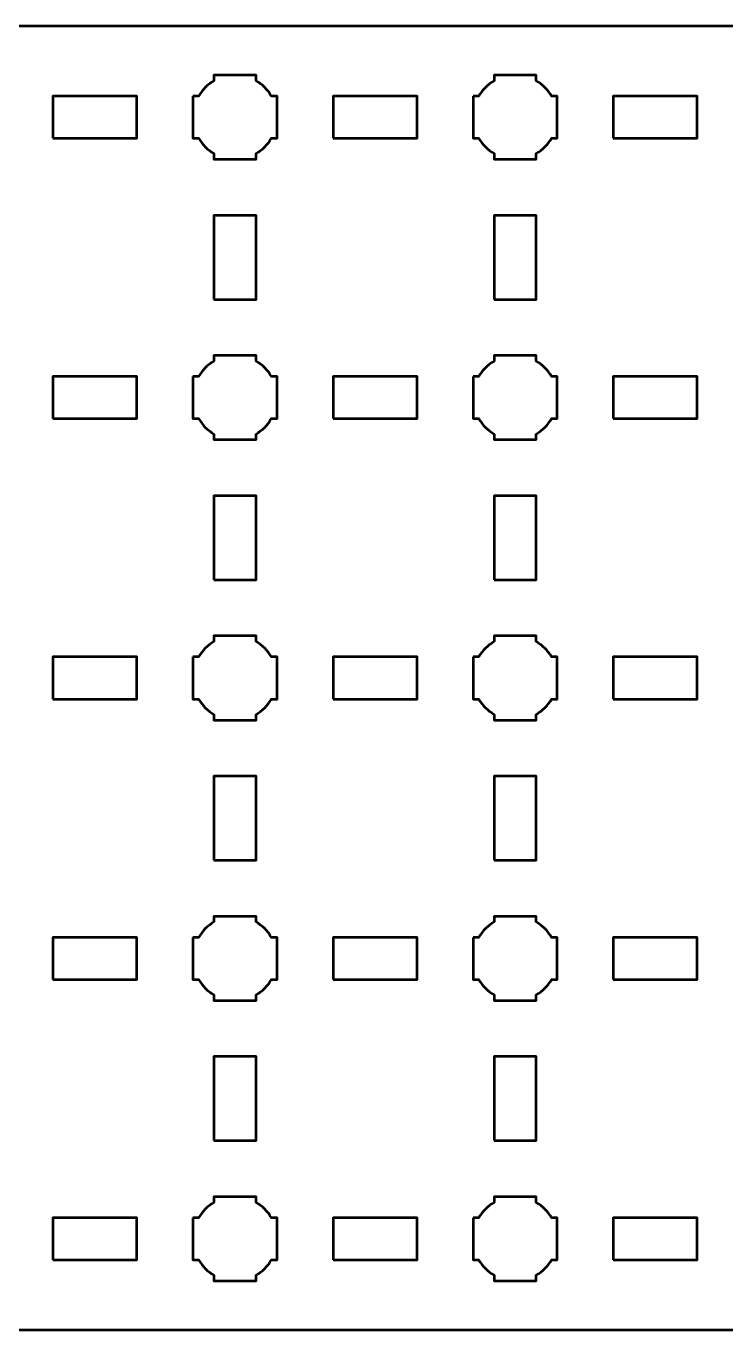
# Model space of a CAD drawing. Header units: centimetres. Extents: x -30.1 to 9.2, y -19.5 to -10.2.
# Drawn here: x -20.99 to -16, y -19.5 to -10.2 of the extents above; entities that cross this region are included whole.
import ezdxf

# ---------------------------------------------------------------- set-up
doc = ezdxf.new("R2010")
doc.units = ezdxf.units.CM
doc.header["$MEASUREMENT"] = 0
doc.layers.add('Layer 1', color=7, linetype='Continuous')

msp = doc.modelspace()

# ---------------------------------------------------------------- linework, layer by layer
at = {"layer": 'Layer 1', "lineweight": 53}
for points in [[(-20.8, -11), (-20.2, -11), (-20.2, -10.7), (-20.8, -10.7), (-20.8, -11)], [(-18.8, -11), (-18.2, -11), (-18.2, -10.7), (-18.8, -10.7), (-18.8, -11)], [(-16.8, -11), (-16.2, -11), (-16.2, -10.7), (-16.8, -10.7), (-16.8, -11)], [(-19.65, -12.15), (-19.35, -12.15), (-19.35, -11.55), (-19.65, -11.55), (-19.65, -12.15)], [(-17.65, -12.15), (-17.35, -12.15), (-17.35, -11.55), (-17.65, -11.55), (-17.65, -12.15)], [(-20.8, -13), (-20.2, -13), (-20.2, -12.7), (-20.8, -12.7), (-20.8, -13)], [(-18.8, -13), (-18.2, -13), (-18.2, -12.7), (-18.8, -12.7), (-18.8, -13)], [(-16.8, -13), (-16.2, -13), (-16.2, -12.7), (-16.8, -12.7), (-16.8, -13)], [(-19.65, -14.15), (-19.35, -14.15), (-19.35, -13.55), (-19.65, -13.55), (-19.65, -14.15)], [(-17.65, -14.15), (-17.35, -14.15), (-17.35, -13.55), (-17.65, -13.55), (-17.65, -14.15)], [(-20.8, -15), (-20.2, -15), (-20.2, -14.7), (-20.8, -14.7), (-20.8, -15)], [(-18.8, -15), (-18.2, -15), (-18.2, -14.7), (-18.8, -14.7), (-18.8, -15)], [(-16.8, -15), (-16.2, -15), (-16.2, -14.7), (-16.8, -14.7), (-16.8, -15)], [(-19.65, -16.15), (-19.35, -16.15), (-19.35, -15.55), (-19.65, -15.55), (-19.65, -16.15)], [(-17.65, -16.15), (-17.35, -16.15), (-17.35, -15.55), (-17.65, -15.55), (-17.65, -16.15)], [(-20.8, -17), (-20.2, -17), (-20.2, -16.7), (-20.8, -16.7), (-20.8, -17)], [(-18.8, -17), (-18.2, -17), (-18.2, -16.7), (-18.8, -16.7), (-18.8, -17)], [(-16.8, -17), (-16.2, -17), (-16.2, -16.7), (-16.8, -16.7), (-16.8, -17)], [(-19.65, -18.15), (-19.35, -18.15), (-19.35, -17.55), (-19.65, -17.55), (-19.65, -18.15)], [(-17.65, -18.15), (-17.35, -18.15), (-17.35, -17.55), (-17.65, -17.55), (-17.65, -18.15)], [(-20.8, -19), (-20.2, -19), (-20.2, -18.7), (-20.8, -18.7), (-20.8, -19)], [(-18.8, -19), (-18.2, -19), (-18.2, -18.7), (-18.8, -18.7), (-18.8, -19)], [(-16.8, -19), (-16.2, -19), (-16.2, -18.7), (-16.8, -18.7), (-16.8, -19)]]:
    msp.add_lwpolyline(points, close=True, dxfattribs=at)
for points, knots in [([(-30.15, -19), (-30.15, -19), (-30.15, -10.7), (-30.15, -10.7), (-30.15, -10.7), (-30.15, -10.42391), (-29.92609, -10.2), (-29.65, -10.2), (-29.65, -10.2), (-29.65, -10.2), (8.65, -10.2), (8.65, -10.2), (8.65, -10.2), (8.92609, -10.2), (9.15, -10.42391), (9.15, -10.7), (9.15, -10.7), (9.15, -10.7), (9.15, -19), (9.15, -19), (9.15, -19), (9.15, -19.27609), (8.92609, -19.5), (8.65, -19.5), (8.65, -19.5), (8.65, -19.5), (-29.65, -19.5), (-29.65, -19.5), (-29.65, -19.5), (-29.92609, -19.5), (-30.15, -19.27609), (-30.15, -19)], [0, 0, 0, 0, 0.125, 0.125, 0.125, 0.125, 0.25, 0.25, 0.25, 0.25, 0.375, 0.375, 0.375, 0.375, 0.5, 0.5, 0.5, 0.5, 0.625, 0.625, 0.625, 0.625, 0.75, 0.75, 0.75, 0.75, 0.875, 0.875, 0.875, 0.875, 1, 1, 1, 1]), ([(-19.8, -10.7), (-19.8, -10.7), (-19.75985, -10.7), (-19.75985, -10.7), (-19.75985, -10.7), (-19.7335, -10.65447), (-19.69553, -10.6165), (-19.65, -10.59015), (-19.65, -10.59015), (-19.65, -10.59015), (-19.65, -10.55), (-19.65, -10.55), (-19.65, -10.55), (-19.65, -10.55), (-19.5, -10.55), (-19.5, -10.55), (-19.5, -10.55), (-19.5, -10.55), (-19.35, -10.55), (-19.35, -10.55), (-19.35, -10.55), (-19.35, -10.55), (-19.35, -10.59015), (-19.35, -10.59015), (-19.35, -10.59015), (-19.30447, -10.6165), (-19.2665, -10.65447), (-19.24015, -10.7), (-19.24015, -10.7), (-19.24015, -10.7), (-19.2, -10.7), (-19.2, -10.7), (-19.2, -10.7), (-19.2, -10.7), (-19.2, -10.85), (-19.2, -10.85), (-19.2, -10.85), (-19.2, -10.85), (-19.2, -11), (-19.2, -11), (-19.2, -11), (-19.2, -11), (-19.24015, -11), (-19.24015, -11), (-19.24015, -11), (-19.2665, -11.04553), (-19.30447, -11.0835), (-19.35, -11.10985), (-19.35, -11.10985), (-19.35, -11.10985), (-19.35, -11.15), (-19.35, -11.15), (-19.35, -11.15), (-19.35, -11.15), (-19.5, -11.15), (-19.5, -11.15), (-19.5, -11.15), (-19.5, -11.15), (-19.65, -11.15), (-19.65, -11.15), (-19.65, -11.15), (-19.65, -11.15), (-19.65, -11.10985), (-19.65, -11.10985), (-19.65, -11.10985), (-19.69553, -11.0835), (-19.7335, -11.04553), (-19.75985, -11), (-19.75985, -11), (-19.75985, -11), (-19.8, -11), (-19.8, -11), (-19.8, -11), (-19.8, -11), (-19.8, -10.85), (-19.8, -10.85), (-19.8, -10.85), (-19.8, -10.85), (-19.8, -10.7), (-19.8, -10.7)], [0, 0, 0, 0, 0.05, 0.05, 0.05, 0.05, 0.1, 0.1, 0.1, 0.1, 0.15, 0.15, 0.15, 0.15, 0.2, 0.2, 0.2, 0.2, 0.25, 0.25, 0.25, 0.25, 0.3, 0.3, 0.3, 0.3, 0.35, 0.35, 0.35, 0.35, 0.4, 0.4, 0.4, 0.4, 0.45, 0.45, 0.45, 0.45, 0.5, 0.5, 0.5, 0.5, 0.55, 0.55, 0.55, 0.55, 0.6, 0.6, 0.6, 0.6, 0.65, 0.65, 0.65, 0.65, 0.7, 0.7, 0.7, 0.7, 0.75, 0.75, 0.75, 0.75, 0.8, 0.8, 0.8, 0.8, 0.85, 0.85, 0.85, 0.85, 0.9, 0.9, 0.9, 0.9, 0.95, 0.95, 0.95, 0.95, 1, 1, 1, 1]), ([(-17.8, -10.7), (-17.8, -10.7), (-17.75985, -10.7), (-17.75985, -10.7), (-17.75985, -10.7), (-17.7335, -10.65447), (-17.69553, -10.6165), (-17.65, -10.59015), (-17.65, -10.59015), (-17.65, -10.59015), (-17.65, -10.55), (-17.65, -10.55), (-17.65, -10.55), (-17.65, -10.55), (-17.5, -10.55), (-17.5, -10.55), (-17.5, -10.55), (-17.5, -10.55), (-17.35, -10.55), (-17.35, -10.55), (-17.35, -10.55), (-17.35, -10.55), (-17.35, -10.59015), (-17.35, -10.59015), (-17.35, -10.59015), (-17.30447, -10.6165), (-17.2665, -10.65447), (-17.24015, -10.7), (-17.24015, -10.7), (-17.24015, -10.7), (-17.2, -10.7), (-17.2, -10.7), (-17.2, -10.7), (-17.2, -10.7), (-17.2, -10.85), (-17.2, -10.85), (-17.2, -10.85), (-17.2, -10.85), (-17.2, -11), (-17.2, -11), (-17.2, -11), (-17.2, -11), (-17.24015, -11), (-17.24015, -11), (-17.24015, -11), (-17.2665, -11.04553), (-17.30447, -11.0835), (-17.35, -11.10985), (-17.35, -11.10985), (-17.35, -11.10985), (-17.35, -11.15), (-17.35, -11.15), (-17.35, -11.15), (-17.35, -11.15), (-17.5, -11.15), (-17.5, -11.15), (-17.5, -11.15), (-17.5, -11.15), (-17.65, -11.15), (-17.65, -11.15), (-17.65, -11.15), (-17.65, -11.15), (-17.65, -11.10985), (-17.65, -11.10985), (-17.65, -11.10985), (-17.69553, -11.0835), (-17.7335, -11.04553), (-17.75985, -11), (-17.75985, -11), (-17.75985, -11), (-17.8, -11), (-17.8, -11), (-17.8, -11), (-17.8, -11), (-17.8, -10.85), (-17.8, -10.85), (-17.8, -10.85), (-17.8, -10.85), (-17.8, -10.7), (-17.8, -10.7)], [0, 0, 0, 0, 0.05, 0.05, 0.05, 0.05, 0.1, 0.1, 0.1, 0.1, 0.15, 0.15, 0.15, 0.15, 0.2, 0.2, 0.2, 0.2, 0.25, 0.25, 0.25, 0.25, 0.3, 0.3, 0.3, 0.3, 0.35, 0.35, 0.35, 0.35, 0.4, 0.4, 0.4, 0.4, 0.45, 0.45, 0.45, 0.45, 0.5, 0.5, 0.5, 0.5, 0.55, 0.55, 0.55, 0.55, 0.6, 0.6, 0.6, 0.6, 0.65, 0.65, 0.65, 0.65, 0.7, 0.7, 0.7, 0.7, 0.75, 0.75, 0.75, 0.75, 0.8, 0.8, 0.8, 0.8, 0.85, 0.85, 0.85, 0.85, 0.9, 0.9, 0.9, 0.9, 0.95, 0.95, 0.95, 0.95, 1, 1, 1, 1]), ([(-19.8, -12.7), (-19.8, -12.7), (-19.75985, -12.7), (-19.75985, -12.7), (-19.75985, -12.7), (-19.7335, -12.65447), (-19.69553, -12.6165), (-19.65, -12.59015), (-19.65, -12.59015), (-19.65, -12.59015), (-19.65, -12.55), (-19.65, -12.55), (-19.65, -12.55), (-19.65, -12.55), (-19.5, -12.55), (-19.5, -12.55), (-19.5, -12.55), (-19.5, -12.55), (-19.35, -12.55), (-19.35, -12.55), (-19.35, -12.55), (-19.35, -12.55), (-19.35, -12.59015), (-19.35, -12.59015), (-19.35, -12.59015), (-19.30447, -12.6165), (-19.2665, -12.65447), (-19.24015, -12.7), (-19.24015, -12.7), (-19.24015, -12.7), (-19.2, -12.7), (-19.2, -12.7), (-19.2, -12.7), (-19.2, -12.7), (-19.2, -12.85), (-19.2, -12.85), (-19.2, -12.85), (-19.2, -12.85), (-19.2, -13), (-19.2, -13), (-19.2, -13), (-19.2, -13), (-19.24015, -13), (-19.24015, -13), (-19.24015, -13), (-19.2665, -13.04553), (-19.30447, -13.0835), (-19.35, -13.10985), (-19.35, -13.10985), (-19.35, -13.10985), (-19.35, -13.15), (-19.35, -13.15), (-19.35, -13.15), (-19.35, -13.15), (-19.5, -13.15), (-19.5, -13.15), (-19.5, -13.15), (-19.5, -13.15), (-19.65, -13.15), (-19.65, -13.15), (-19.65, -13.15), (-19.65, -13.15), (-19.65, -13.10985), (-19.65, -13.10985), (-19.65, -13.10985), (-19.69553, -13.0835), (-19.7335, -13.04553), (-19.75985, -13), (-19.75985, -13), (-19.75985, -13), (-19.8, -13), (-19.8, -13), (-19.8, -13), (-19.8, -13), (-19.8, -12.85), (-19.8, -12.85), (-19.8, -12.85), (-19.8, -12.85), (-19.8, -12.7), (-19.8, -12.7)], [0, 0, 0, 0, 0.05, 0.05, 0.05, 0.05, 0.1, 0.1, 0.1, 0.1, 0.15, 0.15, 0.15, 0.15, 0.2, 0.2, 0.2, 0.2, 0.25, 0.25, 0.25, 0.25, 0.3, 0.3, 0.3, 0.3, 0.35, 0.35, 0.35, 0.35, 0.4, 0.4, 0.4, 0.4, 0.45, 0.45, 0.45, 0.45, 0.5, 0.5, 0.5, 0.5, 0.55, 0.55, 0.55, 0.55, 0.6, 0.6, 0.6, 0.6, 0.65, 0.65, 0.65, 0.65, 0.7, 0.7, 0.7, 0.7, 0.75, 0.75, 0.75, 0.75, 0.8, 0.8, 0.8, 0.8, 0.85, 0.85, 0.85, 0.85, 0.9, 0.9, 0.9, 0.9, 0.95, 0.95, 0.95, 0.95, 1, 1, 1, 1]), ([(-17.8, -12.7), (-17.8, -12.7), (-17.75985, -12.7), (-17.75985, -12.7), (-17.75985, -12.7), (-17.7335, -12.65447), (-17.69553, -12.6165), (-17.65, -12.59015), (-17.65, -12.59015), (-17.65, -12.59015), (-17.65, -12.55), (-17.65, -12.55), (-17.65, -12.55), (-17.65, -12.55), (-17.5, -12.55), (-17.5, -12.55), (-17.5, -12.55), (-17.5, -12.55), (-17.35, -12.55), (-17.35, -12.55), (-17.35, -12.55), (-17.35, -12.55), (-17.35, -12.59015), (-17.35, -12.59015), (-17.35, -12.59015), (-17.30447, -12.6165), (-17.2665, -12.65447), (-17.24015, -12.7), (-17.24015, -12.7), (-17.24015, -12.7), (-17.2, -12.7), (-17.2, -12.7), (-17.2, -12.7), (-17.2, -12.7), (-17.2, -12.85), (-17.2, -12.85), (-17.2, -12.85), (-17.2, -12.85), (-17.2, -13), (-17.2, -13), (-17.2, -13), (-17.2, -13), (-17.24015, -13), (-17.24015, -13), (-17.24015, -13), (-17.2665, -13.04553), (-17.30447, -13.0835), (-17.35, -13.10985), (-17.35, -13.10985), (-17.35, -13.10985), (-17.35, -13.15), (-17.35, -13.15), (-17.35, -13.15), (-17.35, -13.15), (-17.5, -13.15), (-17.5, -13.15), (-17.5, -13.15), (-17.5, -13.15), (-17.65, -13.15), (-17.65, -13.15), (-17.65, -13.15), (-17.65, -13.15), (-17.65, -13.10985), (-17.65, -13.10985), (-17.65, -13.10985), (-17.69553, -13.0835), (-17.7335, -13.04553), (-17.75985, -13), (-17.75985, -13), (-17.75985, -13), (-17.8, -13), (-17.8, -13), (-17.8, -13), (-17.8, -13), (-17.8, -12.85), (-17.8, -12.85), (-17.8, -12.85), (-17.8, -12.85), (-17.8, -12.7), (-17.8, -12.7)], [0, 0, 0, 0, 0.05, 0.05, 0.05, 0.05, 0.1, 0.1, 0.1, 0.1, 0.15, 0.15, 0.15, 0.15, 0.2, 0.2, 0.2, 0.2, 0.25, 0.25, 0.25, 0.25, 0.3, 0.3, 0.3, 0.3, 0.35, 0.35, 0.35, 0.35, 0.4, 0.4, 0.4, 0.4, 0.45, 0.45, 0.45, 0.45, 0.5, 0.5, 0.5, 0.5, 0.55, 0.55, 0.55, 0.55, 0.6, 0.6, 0.6, 0.6, 0.65, 0.65, 0.65, 0.65, 0.7, 0.7, 0.7, 0.7, 0.75, 0.75, 0.75, 0.75, 0.8, 0.8, 0.8, 0.8, 0.85, 0.85, 0.85, 0.85, 0.9, 0.9, 0.9, 0.9, 0.95, 0.95, 0.95, 0.95, 1, 1, 1, 1]), ([(-19.8, -14.7), (-19.8, -14.7), (-19.75985, -14.7), (-19.75985, -14.7), (-19.75985, -14.7), (-19.7335, -14.65447), (-19.69553, -14.6165), (-19.65, -14.59015), (-19.65, -14.59015), (-19.65, -14.59015), (-19.65, -14.55), (-19.65, -14.55), (-19.65, -14.55), (-19.65, -14.55), (-19.5, -14.55), (-19.5, -14.55), (-19.5, -14.55), (-19.5, -14.55), (-19.35, -14.55), (-19.35, -14.55), (-19.35, -14.55), (-19.35, -14.55), (-19.35, -14.59015), (-19.35, -14.59015), (-19.35, -14.59015), (-19.30447, -14.6165), (-19.2665, -14.65447), (-19.24015, -14.7), (-19.24015, -14.7), (-19.24015, -14.7), (-19.2, -14.7), (-19.2, -14.7), (-19.2, -14.7), (-19.2, -14.7), (-19.2, -14.85), (-19.2, -14.85), (-19.2, -14.85), (-19.2, -14.85), (-19.2, -15), (-19.2, -15), (-19.2, -15), (-19.2, -15), (-19.24015, -15), (-19.24015, -15), (-19.24015, -15), (-19.2665, -15.04553), (-19.30447, -15.0835), (-19.35, -15.10985), (-19.35, -15.10985), (-19.35, -15.10985), (-19.35, -15.15), (-19.35, -15.15), (-19.35, -15.15), (-19.35, -15.15), (-19.5, -15.15), (-19.5, -15.15), (-19.5, -15.15), (-19.5, -15.15), (-19.65, -15.15), (-19.65, -15.15), (-19.65, -15.15), (-19.65, -15.15), (-19.65, -15.10985), (-19.65, -15.10985), (-19.65, -15.10985), (-19.69553, -15.0835), (-19.7335, -15.04553), (-19.75985, -15), (-19.75985, -15), (-19.75985, -15), (-19.8, -15), (-19.8, -15), (-19.8, -15), (-19.8, -15), (-19.8, -14.85), (-19.8, -14.85), (-19.8, -14.85), (-19.8, -14.85), (-19.8, -14.7), (-19.8, -14.7)], [0, 0, 0, 0, 0.05, 0.05, 0.05, 0.05, 0.1, 0.1, 0.1, 0.1, 0.15, 0.15, 0.15, 0.15, 0.2, 0.2, 0.2, 0.2, 0.25, 0.25, 0.25, 0.25, 0.3, 0.3, 0.3, 0.3, 0.35, 0.35, 0.35, 0.35, 0.4, 0.4, 0.4, 0.4, 0.45, 0.45, 0.45, 0.45, 0.5, 0.5, 0.5, 0.5, 0.55, 0.55, 0.55, 0.55, 0.6, 0.6, 0.6, 0.6, 0.65, 0.65, 0.65, 0.65, 0.7, 0.7, 0.7, 0.7, 0.75, 0.75, 0.75, 0.75, 0.8, 0.8, 0.8, 0.8, 0.85, 0.85, 0.85, 0.85, 0.9, 0.9, 0.9, 0.9, 0.95, 0.95, 0.95, 0.95, 1, 1, 1, 1]), ([(-17.8, -14.7), (-17.8, -14.7), (-17.75985, -14.7), (-17.75985, -14.7), (-17.75985, -14.7), (-17.7335, -14.65447), (-17.69553, -14.6165), (-17.65, -14.59015), (-17.65, -14.59015), (-17.65, -14.59015), (-17.65, -14.55), (-17.65, -14.55), (-17.65, -14.55), (-17.65, -14.55), (-17.5, -14.55), (-17.5, -14.55), (-17.5, -14.55), (-17.5, -14.55), (-17.35, -14.55), (-17.35, -14.55), (-17.35, -14.55), (-17.35, -14.55), (-17.35, -14.59015), (-17.35, -14.59015), (-17.35, -14.59015), (-17.30447, -14.6165), (-17.2665, -14.65447), (-17.24015, -14.7), (-17.24015, -14.7), (-17.24015, -14.7), (-17.2, -14.7), (-17.2, -14.7), (-17.2, -14.7), (-17.2, -14.7), (-17.2, -14.85), (-17.2, -14.85), (-17.2, -14.85), (-17.2, -14.85), (-17.2, -15), (-17.2, -15), (-17.2, -15), (-17.2, -15), (-17.24015, -15), (-17.24015, -15), (-17.24015, -15), (-17.2665, -15.04553), (-17.30447, -15.0835), (-17.35, -15.10985), (-17.35, -15.10985), (-17.35, -15.10985), (-17.35, -15.15), (-17.35, -15.15), (-17.35, -15.15), (-17.35, -15.15), (-17.5, -15.15), (-17.5, -15.15), (-17.5, -15.15), (-17.5, -15.15), (-17.65, -15.15), (-17.65, -15.15), (-17.65, -15.15), (-17.65, -15.15), (-17.65, -15.10985), (-17.65, -15.10985), (-17.65, -15.10985), (-17.69553, -15.0835), (-17.7335, -15.04553), (-17.75985, -15), (-17.75985, -15), (-17.75985, -15), (-17.8, -15), (-17.8, -15), (-17.8, -15), (-17.8, -15), (-17.8, -14.85), (-17.8, -14.85), (-17.8, -14.85), (-17.8, -14.85), (-17.8, -14.7), (-17.8, -14.7)], [0, 0, 0, 0, 0.05, 0.05, 0.05, 0.05, 0.1, 0.1, 0.1, 0.1, 0.15, 0.15, 0.15, 0.15, 0.2, 0.2, 0.2, 0.2, 0.25, 0.25, 0.25, 0.25, 0.3, 0.3, 0.3, 0.3, 0.35, 0.35, 0.35, 0.35, 0.4, 0.4, 0.4, 0.4, 0.45, 0.45, 0.45, 0.45, 0.5, 0.5, 0.5, 0.5, 0.55, 0.55, 0.55, 0.55, 0.6, 0.6, 0.6, 0.6, 0.65, 0.65, 0.65, 0.65, 0.7, 0.7, 0.7, 0.7, 0.75, 0.75, 0.75, 0.75, 0.8, 0.8, 0.8, 0.8, 0.85, 0.85, 0.85, 0.85, 0.9, 0.9, 0.9, 0.9, 0.95, 0.95, 0.95, 0.95, 1, 1, 1, 1]), ([(-19.8, -16.7), (-19.8, -16.7), (-19.75985, -16.7), (-19.75985, -16.7), (-19.75985, -16.7), (-19.7335, -16.65447), (-19.69553, -16.6165), (-19.65, -16.59015), (-19.65, -16.59015), (-19.65, -16.59015), (-19.65, -16.55), (-19.65, -16.55), (-19.65, -16.55), (-19.65, -16.55), (-19.5, -16.55), (-19.5, -16.55), (-19.5, -16.55), (-19.5, -16.55), (-19.35, -16.55), (-19.35, -16.55), (-19.35, -16.55), (-19.35, -16.55), (-19.35, -16.59015), (-19.35, -16.59015), (-19.35, -16.59015), (-19.30447, -16.6165), (-19.2665, -16.65447), (-19.24015, -16.7), (-19.24015, -16.7), (-19.24015, -16.7), (-19.2, -16.7), (-19.2, -16.7), (-19.2, -16.7), (-19.2, -16.7), (-19.2, -16.85), (-19.2, -16.85), (-19.2, -16.85), (-19.2, -16.85), (-19.2, -17), (-19.2, -17), (-19.2, -17), (-19.2, -17), (-19.24015, -17), (-19.24015, -17), (-19.24015, -17), (-19.2665, -17.04553), (-19.30447, -17.0835), (-19.35, -17.10985), (-19.35, -17.10985), (-19.35, -17.10985), (-19.35, -17.15), (-19.35, -17.15), (-19.35, -17.15), (-19.35, -17.15), (-19.5, -17.15), (-19.5, -17.15), (-19.5, -17.15), (-19.5, -17.15), (-19.65, -17.15), (-19.65, -17.15), (-19.65, -17.15), (-19.65, -17.15), (-19.65, -17.10985), (-19.65, -17.10985), (-19.65, -17.10985), (-19.69553, -17.0835), (-19.7335, -17.04553), (-19.75985, -17), (-19.75985, -17), (-19.75985, -17), (-19.8, -17), (-19.8, -17), (-19.8, -17), (-19.8, -17), (-19.8, -16.85), (-19.8, -16.85), (-19.8, -16.85), (-19.8, -16.85), (-19.8, -16.7), (-19.8, -16.7)], [0, 0, 0, 0, 0.05, 0.05, 0.05, 0.05, 0.1, 0.1, 0.1, 0.1, 0.15, 0.15, 0.15, 0.15, 0.2, 0.2, 0.2, 0.2, 0.25, 0.25, 0.25, 0.25, 0.3, 0.3, 0.3, 0.3, 0.35, 0.35, 0.35, 0.35, 0.4, 0.4, 0.4, 0.4, 0.45, 0.45, 0.45, 0.45, 0.5, 0.5, 0.5, 0.5, 0.55, 0.55, 0.55, 0.55, 0.6, 0.6, 0.6, 0.6, 0.65, 0.65, 0.65, 0.65, 0.7, 0.7, 0.7, 0.7, 0.75, 0.75, 0.75, 0.75, 0.8, 0.8, 0.8, 0.8, 0.85, 0.85, 0.85, 0.85, 0.9, 0.9, 0.9, 0.9, 0.95, 0.95, 0.95, 0.95, 1, 1, 1, 1]), ([(-17.8, -16.7), (-17.8, -16.7), (-17.75985, -16.7), (-17.75985, -16.7), (-17.75985, -16.7), (-17.7335, -16.65447), (-17.69553, -16.6165), (-17.65, -16.59015), (-17.65, -16.59015), (-17.65, -16.59015), (-17.65, -16.55), (-17.65, -16.55), (-17.65, -16.55), (-17.65, -16.55), (-17.5, -16.55), (-17.5, -16.55), (-17.5, -16.55), (-17.5, -16.55), (-17.35, -16.55), (-17.35, -16.55), (-17.35, -16.55), (-17.35, -16.55), (-17.35, -16.59015), (-17.35, -16.59015), (-17.35, -16.59015), (-17.30447, -16.6165), (-17.2665, -16.65447), (-17.24015, -16.7), (-17.24015, -16.7), (-17.24015, -16.7), (-17.2, -16.7), (-17.2, -16.7), (-17.2, -16.7), (-17.2, -16.7), (-17.2, -16.85), (-17.2, -16.85), (-17.2, -16.85), (-17.2, -16.85), (-17.2, -17), (-17.2, -17), (-17.2, -17), (-17.2, -17), (-17.24015, -17), (-17.24015, -17), (-17.24015, -17), (-17.2665, -17.04553), (-17.30447, -17.0835), (-17.35, -17.10985), (-17.35, -17.10985), (-17.35, -17.10985), (-17.35, -17.15), (-17.35, -17.15), (-17.35, -17.15), (-17.35, -17.15), (-17.5, -17.15), (-17.5, -17.15), (-17.5, -17.15), (-17.5, -17.15), (-17.65, -17.15), (-17.65, -17.15), (-17.65, -17.15), (-17.65, -17.15), (-17.65, -17.10985), (-17.65, -17.10985), (-17.65, -17.10985), (-17.69553, -17.0835), (-17.7335, -17.04553), (-17.75985, -17), (-17.75985, -17), (-17.75985, -17), (-17.8, -17), (-17.8, -17), (-17.8, -17), (-17.8, -17), (-17.8, -16.85), (-17.8, -16.85), (-17.8, -16.85), (-17.8, -16.85), (-17.8, -16.7), (-17.8, -16.7)], [0, 0, 0, 0, 0.05, 0.05, 0.05, 0.05, 0.1, 0.1, 0.1, 0.1, 0.15, 0.15, 0.15, 0.15, 0.2, 0.2, 0.2, 0.2, 0.25, 0.25, 0.25, 0.25, 0.3, 0.3, 0.3, 0.3, 0.35, 0.35, 0.35, 0.35, 0.4, 0.4, 0.4, 0.4, 0.45, 0.45, 0.45, 0.45, 0.5, 0.5, 0.5, 0.5, 0.55, 0.55, 0.55, 0.55, 0.6, 0.6, 0.6, 0.6, 0.65, 0.65, 0.65, 0.65, 0.7, 0.7, 0.7, 0.7, 0.75, 0.75, 0.75, 0.75, 0.8, 0.8, 0.8, 0.8, 0.85, 0.85, 0.85, 0.85, 0.9, 0.9, 0.9, 0.9, 0.95, 0.95, 0.95, 0.95, 1, 1, 1, 1]), ([(-19.8, -18.7), (-19.8, -18.7), (-19.75985, -18.7), (-19.75985, -18.7), (-19.75985, -18.7), (-19.7335, -18.65447), (-19.69553, -18.6165), (-19.65, -18.59015), (-19.65, -18.59015), (-19.65, -18.59015), (-19.65, -18.55), (-19.65, -18.55), (-19.65, -18.55), (-19.65, -18.55), (-19.5, -18.55), (-19.5, -18.55), (-19.5, -18.55), (-19.5, -18.55), (-19.35, -18.55), (-19.35, -18.55), (-19.35, -18.55), (-19.35, -18.55), (-19.35, -18.59015), (-19.35, -18.59015), (-19.35, -18.59015), (-19.30447, -18.6165), (-19.2665, -18.65447), (-19.24015, -18.7), (-19.24015, -18.7), (-19.24015, -18.7), (-19.2, -18.7), (-19.2, -18.7), (-19.2, -18.7), (-19.2, -18.7), (-19.2, -18.85), (-19.2, -18.85), (-19.2, -18.85), (-19.2, -18.85), (-19.2, -19), (-19.2, -19), (-19.2, -19), (-19.2, -19), (-19.24015, -19), (-19.24015, -19), (-19.24015, -19), (-19.2665, -19.04553), (-19.30447, -19.0835), (-19.35, -19.10985), (-19.35, -19.10985), (-19.35, -19.10985), (-19.35, -19.15), (-19.35, -19.15), (-19.35, -19.15), (-19.35, -19.15), (-19.5, -19.15), (-19.5, -19.15), (-19.5, -19.15), (-19.5, -19.15), (-19.65, -19.15), (-19.65, -19.15), (-19.65, -19.15), (-19.65, -19.15), (-19.65, -19.10985), (-19.65, -19.10985), (-19.65, -19.10985), (-19.69553, -19.0835), (-19.7335, -19.04553), (-19.75985, -19), (-19.75985, -19), (-19.75985, -19), (-19.8, -19), (-19.8, -19), (-19.8, -19), (-19.8, -19), (-19.8, -18.85), (-19.8, -18.85), (-19.8, -18.85), (-19.8, -18.85), (-19.8, -18.7), (-19.8, -18.7)], [0, 0, 0, 0, 0.05, 0.05, 0.05, 0.05, 0.1, 0.1, 0.1, 0.1, 0.15, 0.15, 0.15, 0.15, 0.2, 0.2, 0.2, 0.2, 0.25, 0.25, 0.25, 0.25, 0.3, 0.3, 0.3, 0.3, 0.35, 0.35, 0.35, 0.35, 0.4, 0.4, 0.4, 0.4, 0.45, 0.45, 0.45, 0.45, 0.5, 0.5, 0.5, 0.5, 0.55, 0.55, 0.55, 0.55, 0.6, 0.6, 0.6, 0.6, 0.65, 0.65, 0.65, 0.65, 0.7, 0.7, 0.7, 0.7, 0.75, 0.75, 0.75, 0.75, 0.8, 0.8, 0.8, 0.8, 0.85, 0.85, 0.85, 0.85, 0.9, 0.9, 0.9, 0.9, 0.95, 0.95, 0.95, 0.95, 1, 1, 1, 1]), ([(-17.8, -18.7), (-17.8, -18.7), (-17.75985, -18.7), (-17.75985, -18.7), (-17.75985, -18.7), (-17.7335, -18.65447), (-17.69553, -18.6165), (-17.65, -18.59015), (-17.65, -18.59015), (-17.65, -18.59015), (-17.65, -18.55), (-17.65, -18.55), (-17.65, -18.55), (-17.65, -18.55), (-17.5, -18.55), (-17.5, -18.55), (-17.5, -18.55), (-17.5, -18.55), (-17.35, -18.55), (-17.35, -18.55), (-17.35, -18.55), (-17.35, -18.55), (-17.35, -18.59015), (-17.35, -18.59015), (-17.35, -18.59015), (-17.30447, -18.6165), (-17.2665, -18.65447), (-17.24015, -18.7), (-17.24015, -18.7), (-17.24015, -18.7), (-17.2, -18.7), (-17.2, -18.7), (-17.2, -18.7), (-17.2, -18.7), (-17.2, -18.85), (-17.2, -18.85), (-17.2, -18.85), (-17.2, -18.85), (-17.2, -19), (-17.2, -19), (-17.2, -19), (-17.2, -19), (-17.24015, -19), (-17.24015, -19), (-17.24015, -19), (-17.2665, -19.04553), (-17.30447, -19.0835), (-17.35, -19.10985), (-17.35, -19.10985), (-17.35, -19.10985), (-17.35, -19.15), (-17.35, -19.15), (-17.35, -19.15), (-17.35, -19.15), (-17.5, -19.15), (-17.5, -19.15), (-17.5, -19.15), (-17.5, -19.15), (-17.65, -19.15), (-17.65, -19.15), (-17.65, -19.15), (-17.65, -19.15), (-17.65, -19.10985), (-17.65, -19.10985), (-17.65, -19.10985), (-17.69553, -19.0835), (-17.7335, -19.04553), (-17.75985, -19), (-17.75985, -19), (-17.75985, -19), (-17.8, -19), (-17.8, -19), (-17.8, -19), (-17.8, -19), (-17.8, -18.85), (-17.8, -18.85), (-17.8, -18.85), (-17.8, -18.85), (-17.8, -18.7), (-17.8, -18.7)], [0, 0, 0, 0, 0.05, 0.05, 0.05, 0.05, 0.1, 0.1, 0.1, 0.1, 0.15, 0.15, 0.15, 0.15, 0.2, 0.2, 0.2, 0.2, 0.25, 0.25, 0.25, 0.25, 0.3, 0.3, 0.3, 0.3, 0.35, 0.35, 0.35, 0.35, 0.4, 0.4, 0.4, 0.4, 0.45, 0.45, 0.45, 0.45, 0.5, 0.5, 0.5, 0.5, 0.55, 0.55, 0.55, 0.55, 0.6, 0.6, 0.6, 0.6, 0.65, 0.65, 0.65, 0.65, 0.7, 0.7, 0.7, 0.7, 0.75, 0.75, 0.75, 0.75, 0.8, 0.8, 0.8, 0.8, 0.85, 0.85, 0.85, 0.85, 0.9, 0.9, 0.9, 0.9, 0.95, 0.95, 0.95, 0.95, 1, 1, 1, 1])]:
    msp.add_open_spline(points, degree=3, knots=knots, dxfattribs=at)

doc.saveas('drawing.dxf')
